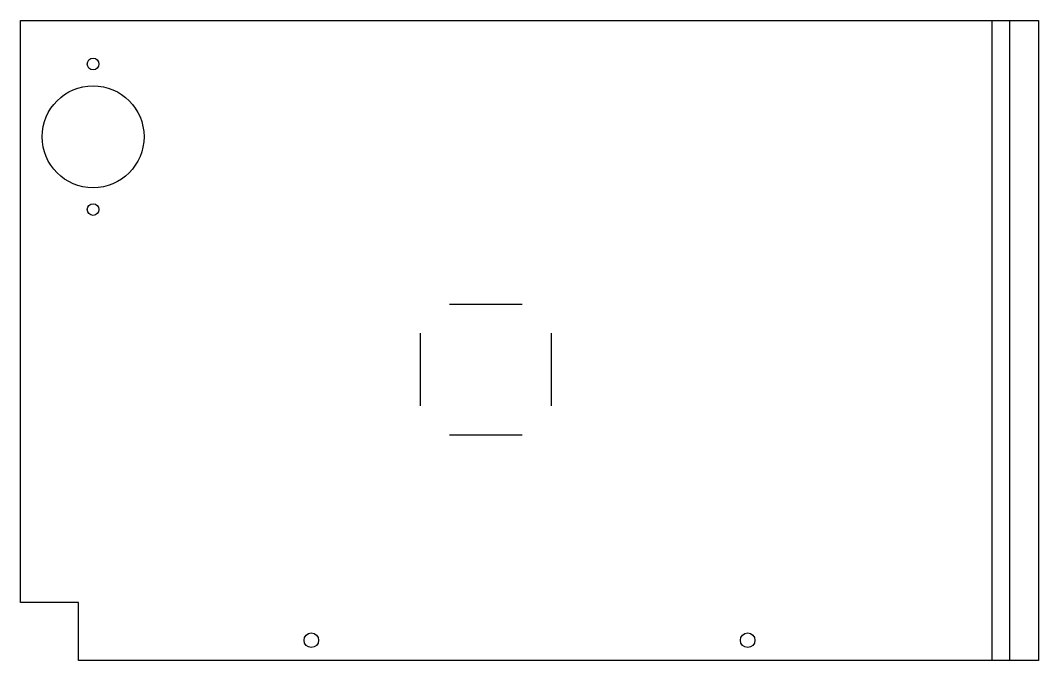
# Model space of a CAD drawing. Header units: metres. Extents: x 0 to 350, y 0 to 220.
import ezdxf

# ---------------------------------------------------------------- set-up
doc = ezdxf.new("R2010")
doc.units = ezdxf.units.M

msp = doc.modelspace()

# ---------------------------------------------------------------- linework, layer by layer
at = {"layer": '-1'}
for p, q in [((0, 20), (0, 220)), ((0, 220), (350, 220)), ((350, 220), (350, 0)), ((20, 20), (0, 20)), ((20, 0), (20, 20)), ((350, 0), (20, 0))]:
    msp.add_line(p, q, dxfattribs=at)
at = {"layer": '1'}
for centre in [(25, 205), (25, 155)]:
    msp.add_circle(centre, 2, dxfattribs=at)
at = {"layer": '10'}
for p, q in [((147.5, 122.5), (172.5, 122.5)), ((137.5, 87.5), (137.5, 112.5)), ((182.5, 112.5), (182.5, 87.5)), ((172.5, 77.5), (147.5, 77.5))]:
    msp.add_line(p, q, dxfattribs=at)
at = {"layer": '11'}
msp.add_circle((25, 180), 17.5, dxfattribs=at)
at = {"layer": '5'}
for p, q in [((334, 0), (334, 220)), ((334, 220), (340, 220)), ((340, 220), (340, 0)), ((340, 0), (334, 0))]:
    msp.add_line(p, q, dxfattribs=at)
at = {"layer": '9'}
for centre in [(100, 7), (250, 7)]:
    msp.add_circle(centre, 2.5, dxfattribs=at)

doc.saveas('drawing.dxf')
